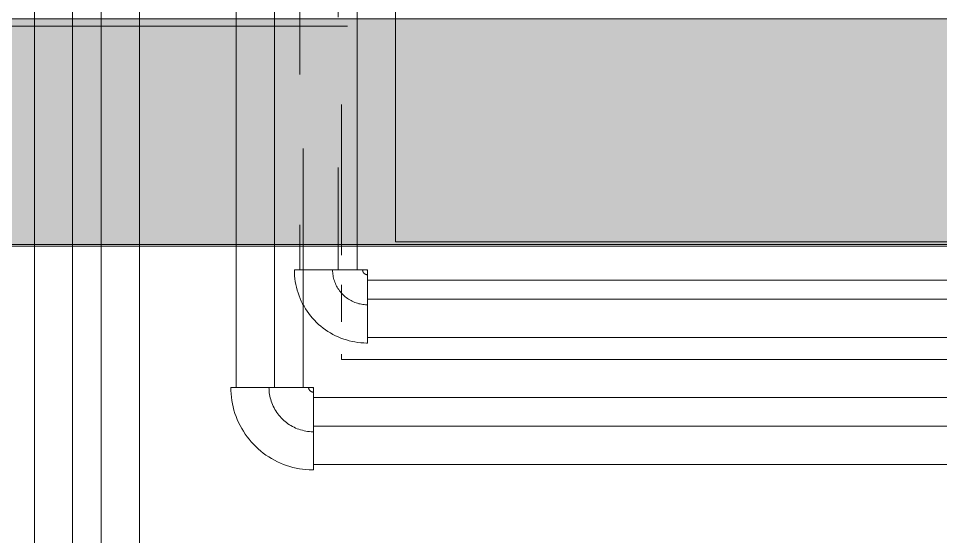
# Model space of a CAD drawing. Header units: metres. Extents: x 32 to 132, y -29 to 44.
# Drawn here: x 121.473 to 122.085, y -9.167 to -8.823 of the extents above; entities that cross this region are included whole.
import ezdxf

# ---------------------------------------------------------------- set-up
doc = ezdxf.new("R2010")
doc.units = ezdxf.units.M
doc.header["$LTSCALE"] = 100
doc.linetypes.add('HIDDEN JT', pattern=[0.0016, 0.001, -0.0006])
doc.layers.add('A-DETL', color=7, linetype='Continuous', lineweight=9, true_color=0x00a600)
for name, color, linetype, lineweight in [('Arqui', 8, 'Continuous', 0), ('P-PIPE', 7, 'Continuous', 18), ('P-PIPE-IDEN', 7, 'Continuous', 9)]:
    doc.layers.add(name, color=color, linetype=linetype, lineweight=lineweight)

# ---------------------------------------------------------------- blocks, each defined once
blk = doc.blocks.new('A$C4ed580ad')
at = {"layer": 'Arqui', "ltscale": 0.3}
h = blk.add_hatch(color=256, dxfattribs=at)
h.dxf.hatch_style = 1
h.paths.add_polyline_path([(47.83156, 20.15125), (26.54629, 20.15135), (26.54629, 20.00135), (47.83156, 20.00124)])
blk.add_line((41.28161, 20.00019), (47.83156, 20.00019), dxfattribs=at)
at = {"layer": 'Arqui'}
blk.add_lwpolyline([(47.83156, 20.15125), (26.54629, 20.15135), (26.54629, 20.00135), (47.83156, 20.00124)], close=True, dxfattribs=at)
blk = doc.blocks.new('Elbow - Welded - REFRIGERACION-V61-NIVEL 04')
at = {"layer": 'A-DETL', "color": 11, "linetype": 'HIDDEN JT', "true_color": 0xff8080, "flags": 128}
for points in [[(-0.00997, 0.01315), (-0.00997, 0.01302), (-0.00998, 0.01289), (-0.00999, 0.01277), (-0.01001, 0.01264), (-0.01003, 0.01252), (-0.01006, 0.01239), (-0.0101, 0.01227), (-0.01013, 0.01215), (-0.01018, 0.01203), (-0.01022, 0.01191), (-0.01027, 0.01179), (-0.01033, 0.01168), (-0.01039, 0.01157), (-0.01046, 0.01146), (-0.01053, 0.01135), (-0.0106, 0.01125), (-0.01068, 0.01115), (-0.01076, 0.01105), (-0.01085, 0.01096), (-0.01093, 0.01087), (-0.01103, 0.01078), (-0.01112, 0.0107), (-0.01122, 0.01062), (-0.01133, 0.01055), (-0.01143, 0.01047), (-0.01154, 0.01041), (-0.01165, 0.01035), (-0.01176, 0.01029), (-0.01188, 0.01024), (-0.012, 0.01019), (-0.01212, 0.01014), (-0.01224, 0.0101), (-0.01236, 0.01007), (-0.01248, 0.01004), (-0.01261, 0.01002), (-0.01273, 0.01), (-0.01286, 0.00998), (-0.01299, 0.00998), (-0.01311, 0.00997), (-0.01315, 0.00997)], [(-0.01315, -0.00997), (-0.01222, -0.00995), (-0.0113, -0.0099), (-0.01038, -0.00981), (-0.00946, -0.00968), (-0.00855, -0.00951), (-0.00765, -0.00931), (-0.00676, -0.00907), (-0.00587, -0.0088), (-0.005, -0.00849), (-0.00414, -0.00815), (-0.0033, -0.00777), (-0.00247, -0.00736), (-0.00166, -0.00692), (-0.00087, -0.00644), (-0.00009, -0.00593)]]:
    blk.add_lwpolyline(points, dxfattribs=at)
at = {"layer": 'P-PIPE', "color": 11, "true_color": 0xff8080, "flags": 128}
for points in [[(-0.00997, 0.01315), (-0.00997, 0.01302), (-0.00998, 0.01289), (-0.00999, 0.01277), (-0.01001, 0.01264), (-0.01003, 0.01252), (-0.01006, 0.01239), (-0.0101, 0.01227), (-0.01013, 0.01215), (-0.01018, 0.01203), (-0.01022, 0.01191), (-0.01027, 0.01179), (-0.01033, 0.01168), (-0.01039, 0.01157), (-0.01046, 0.01146), (-0.01053, 0.01135), (-0.0106, 0.01125), (-0.01068, 0.01115), (-0.01076, 0.01105), (-0.01085, 0.01096), (-0.01093, 0.01087), (-0.01103, 0.01078), (-0.01112, 0.0107), (-0.01122, 0.01062), (-0.01133, 0.01055), (-0.01143, 0.01047), (-0.01154, 0.01041), (-0.01165, 0.01035), (-0.01176, 0.01029), (-0.01188, 0.01024), (-0.012, 0.01019), (-0.01212, 0.01014), (-0.01224, 0.0101), (-0.01236, 0.01007), (-0.01248, 0.01004), (-0.01261, 0.01002), (-0.01273, 0.01), (-0.01286, 0.00998), (-0.01299, 0.00998), (-0.01311, 0.00997)], [(-0.00009, -0.00593), (0.00066, -0.0054), (0.00139, -0.00483), (0.0021, -0.00423), (0.00278, -0.00361), (0.00344, -0.00296), (0.00407, -0.00228), (0.00467, -0.00158), (0.00525, -0.00086), (0.00579, -0.00011), (0.00631, 0.00066), (0.00679, 0.00144), (0.00724, 0.00225), (0.00766, 0.00307), (0.00805, 0.00391), (0.0084, 0.00477), (0.00872, 0.00564), (0.009, 0.00652), (0.00925, 0.00741), (0.00946, 0.00831), (0.00964, 0.00922), (0.00977, 0.01013), (0.00988, 0.01105), (0.00994, 0.01197), (0.00997, 0.0129), (0.00997, 0.01315)]]:
    blk.add_lwpolyline(points, dxfattribs=at)
blk = doc.blocks.new('Elbow - Welded - REFRIGERACION-V89-NIVEL 04')
at = {"layer": 'A-DETL', "color": 1, "linetype": 'HIDDEN JT', "true_color": 0xff0000, "flags": 128}
blk.add_lwpolyline([(-0.01315, 0.01632), (-0.01315, 0.01619), (-0.01316, 0.01607), (-0.01317, 0.01594), (-0.01319, 0.01582), (-0.01321, 0.01569), (-0.01324, 0.01557), (-0.01327, 0.01544), (-0.01331, 0.01532), (-0.01335, 0.0152), (-0.0134, 0.01509), (-0.01345, 0.01497), (-0.01351, 0.01486), (-0.01357, 0.01474), (-0.01363, 0.01463), (-0.0137, 0.01453), (-0.01377, 0.01443), (-0.01385, 0.01433), (-0.01393, 0.01423), (-0.01402, 0.01413), (-0.01411, 0.01404), (-0.0142, 0.01396), (-0.0143, 0.01387), (-0.0144, 0.0138), (-0.0145, 0.01372), (-0.01461, 0.01365), (-0.01471, 0.01358), (-0.01483, 0.01352), (-0.01494, 0.01346), (-0.01505, 0.01341), (-0.01517, 0.01336), (-0.01529, 0.01332), (-0.01541, 0.01328), (-0.01553, 0.01325), (-0.01566, 0.01322), (-0.01578, 0.01319), (-0.01591, 0.01317), (-0.01603, 0.01316), (-0.01616, 0.01315), (-0.01629, 0.01315), (-0.01632, 0.01315)], dxfattribs=at)
at = {"layer": 'P-PIPE', "color": 1, "true_color": 0xff0000, "flags": 128}
for points in [[(-0.01632, -0.01315), (-0.01514, -0.01312), (-0.01397, -0.01305), (-0.01279, -0.01293), (-0.01163, -0.01277), (-0.01047, -0.01256), (-0.00932, -0.0123), (-0.00818, -0.012), (-0.00705, -0.01165), (-0.00594, -0.01126), (-0.00485, -0.01082), (-0.00377, -0.01034), (-0.00271, -0.00982), (-0.00168, -0.00925), (-0.00067, -0.00865), (0.00032, -0.008), (0.00128, -0.00731), (0.00221, -0.00659), (0.00311, -0.00583), (0.00398, -0.00504), (0.00482, -0.00421), (0.00562, -0.00335), (0.00639, -0.00245), (0.00712, -0.00153), (0.00782, -0.00058), (0.00847, 0.0004), (0.00909, 0.0014), (0.00967, 0.00243), (0.0102, 0.00348), (0.01069, 0.00455), (0.01114, 0.00564), (0.01155, 0.00675), (0.01191, 0.00787), (0.01222, 0.00901), (0.01249, 0.01016), (0.01272, 0.01131), (0.01289, 0.01248), (0.01303, 0.01365), (0.01311, 0.01483), (0.01314, 0.016), (0.01315, 0.01632)], [(-0.01315, 0.01632), (-0.01315, 0.01619), (-0.01316, 0.01607), (-0.01317, 0.01594), (-0.01319, 0.01582), (-0.01321, 0.01569), (-0.01324, 0.01557), (-0.01327, 0.01544), (-0.01331, 0.01532), (-0.01335, 0.0152), (-0.0134, 0.01509), (-0.01345, 0.01497), (-0.01351, 0.01486), (-0.01357, 0.01474), (-0.01363, 0.01463), (-0.0137, 0.01453), (-0.01377, 0.01443), (-0.01385, 0.01433), (-0.01393, 0.01423), (-0.01402, 0.01413), (-0.01411, 0.01404), (-0.0142, 0.01396), (-0.0143, 0.01387), (-0.0144, 0.0138), (-0.0145, 0.01372), (-0.01461, 0.01365), (-0.01471, 0.01358), (-0.01483, 0.01352), (-0.01494, 0.01346), (-0.01505, 0.01341), (-0.01517, 0.01336), (-0.01529, 0.01332), (-0.01541, 0.01328), (-0.01553, 0.01325), (-0.01566, 0.01322), (-0.01578, 0.01319), (-0.01591, 0.01317), (-0.01603, 0.01316), (-0.01616, 0.01315), (-0.01629, 0.01315)]]:
    blk.add_lwpolyline(points, dxfattribs=at)

msp = doc.modelspace()

# ---------------------------------------------------------------- linework, layer by layer
at = {"layer": 'A-DETL', "color": 11, "linetype": 'HIDDEN JT', "true_color": 0xff8080}
for p, q in [((121.68536, -8.72187), (121.68536, -8.98984)), ((121.65996, -8.75994), (121.65996, -8.98984)), ((121.67227, -8.98984), (121.65634, -8.98984)), ((121.65996, -8.98984), (121.67223, -8.98984)), ((121.70459, -8.98984), (121.70486, -8.98984))]:
    msp.add_line(p, q, dxfattribs=at)
at = {"layer": 'A-DETL', "color": 1, "linetype": 'HIDDEN JT', "true_color": 0xff0000}
for p, q in [((121.66218, -9.00924), (121.66218, -8.75001)), ((121.68758, -8.97992), (121.68758, -8.75001)), ((121.68758, -9.01675), (121.68758, -8.99975)), ((121.66869, -9.0678), (121.66898, -9.0678))]:
    msp.add_line(p, q, dxfattribs=at)
at = {"layer": 'A-DETL', "color": 11, "linetype": 'HIDDEN JT', "true_color": 0xff8080, "flags": 128}
msp.add_lwpolyline([(121.65634, -8.98984), (121.65638, -8.99178), (121.6565, -8.99371), (121.65669, -8.99565), (121.65696, -8.99757), (121.65731, -8.99948), (121.65773, -9.00137), (121.65823, -9.00325), (121.65881, -9.0051), (121.65945, -9.00693), (121.66017, -9.00873), (121.66096, -9.0105), (121.66183, -9.01224), (121.66276, -9.01395), (121.66375, -9.01561), (121.66482, -9.01723), (121.66594, -9.01881), (121.66713, -9.02035), (121.66838, -9.02183), (121.66969, -9.02326), (121.67106, -9.02464)], dxfattribs=at)
at = {"layer": 'P-PIPE', "color": 11, "true_color": 0xff8080}
for p, q in [((121.48369, -8.61937), (121.48369, -13.61089)), ((121.50909, -8.61937), (121.50909, -13.62949)), ((121.52814, -13.62949), (121.52814, -8.61937)), ((121.55354, -13.62949), (121.55354, -8.61937)), ((121.69806, -8.98984), (121.69806, -8.66456)), ((121.72346, -8.97123), (121.72346, -8.66456)), ((124.04169, -8.97123), (121.72346, -8.97123)), ((121.70453, -8.98984), (121.67231, -8.98984)), ((121.70486, -8.98984), (121.70486, -9.03836)), ((124.04169, -8.99663), (121.70486, -8.99663)), ((121.70486, -9.00933), (124.04169, -9.00933)), ((121.70486, -9.03473), (124.04169, -9.03473)), ((124.06515, -9.0492), (121.68758, -9.0492)), ((121.66898, -9.0678), (121.66898, -9.07146)), ((124.06515, -9.0746), (121.66898, -9.0746)), ((121.66898, -9.09365), (124.06515, -9.09365)), ((121.66898, -9.11905), (124.06515, -9.11905))]:
    msp.add_line(p, q, dxfattribs=at)
at = {"layer": 'P-PIPE', "color": 1, "true_color": 0xff0000}
for p, q in [((121.61773, -8.75001), (121.61773, -9.0678)), ((121.64313, -8.75001), (121.64313, -9.0678)), ((121.66218, -9.0678), (121.66218, -9.00929)), ((121.68758, -9.02425), (121.68758, -9.0168)), ((121.68758, -9.0492), (121.68758, -9.04574)), ((121.66863, -9.0678), (121.61411, -9.0678)), ((121.66898, -9.12267), (121.66898, -9.07146))]:
    msp.add_line(p, q, dxfattribs=at)
at = {"layer": 'P-PIPE', "color": 11, "true_color": 0xff8080, "flags": 128}
msp.add_lwpolyline([(121.67106, -9.02464), (121.67248, -9.02597), (121.67395, -9.02723), (121.67547, -9.02844), (121.67703, -9.02958), (121.67865, -9.03066), (121.6803, -9.03168), (121.68199, -9.03263), (121.68372, -9.03351), (121.68549, -9.03432), (121.68728, -9.03506), (121.6891, -9.03573), (121.69095, -9.03632), (121.69282, -9.03684), (121.69471, -9.03728), (121.69661, -9.03765), (121.69853, -9.03794), (121.70046, -9.03816), (121.7024, -9.03829), (121.70434, -9.03835), (121.70486, -9.03836)], dxfattribs=at)
at = {"layer": 'P-PIPE', "color": 1, "true_color": 0xff0000, "flags": 128}
msp.add_lwpolyline([(121.61411, -9.0678), (121.61415, -9.07), (121.61428, -9.07219), (121.6145, -9.07437), (121.61481, -9.07654), (121.6152, -9.0787), (121.61568, -9.08084), (121.61624, -9.08296), (121.61689, -9.08506), (121.61762, -9.08713), (121.61844, -9.08917), (121.61933, -9.09117), (121.62031, -9.09314), (121.62136, -9.09506), (121.62249, -9.09695), (121.62369, -9.09878), (121.62497, -9.10057), (121.62631, -9.1023), (121.62773, -9.10398), (121.6292, -9.1056), (121.63075, -9.10716), (121.63235, -9.10866), (121.63402, -9.11009), (121.63574, -9.11145), (121.63751, -9.11275), (121.63933, -9.11397), (121.6412, -9.11512), (121.64311, -9.11619), (121.64507, -9.11719), (121.64706, -9.1181), (121.64909, -9.11894), (121.65115, -9.11969), (121.65324, -9.12037), (121.65536, -9.12095), (121.65749, -9.12145), (121.65965, -9.12187), (121.66182, -9.1222), (121.664, -9.12244), (121.66619, -9.1226), (121.66838, -9.12267), (121.66898, -9.12267)], dxfattribs=at)
at = {"layer": 'P-PIPE', "color": 11, "true_color": 0xff8080}
msp.add_arc((121.70486, -8.98984), 0.000329, 180, 270, dxfattribs=at)
at = {"layer": 'P-PIPE', "color": 1, "true_color": 0xff0000}
for end in [270, 225]:
    msp.add_arc((121.66898, -9.0678), 0.00035, 180, end, dxfattribs=at)
at = {"layer": 'P-PIPE-IDEN'}
msp.add_line((121.69171, -8.82799), (120.66195, -8.82799), dxfattribs=at)

# ---------------------------------------------------------------- block references
at = {"layer": 'A-DETL', "color": 11, "linetype": 'HIDDEN JT', "true_color": 0xff8080, "rotation": 270}
msp.add_blockref('Elbow - Welded - REFRIGERACION-V61-NIVEL 04', (121.69171, -9.00298), dxfattribs=at)
at = {"layer": 'A-DETL', "color": 1, "linetype": 'HIDDEN JT', "true_color": 0xff0000, "rotation": 270}
msp.add_blockref('Elbow - Welded - REFRIGERACION-V89-NIVEL 04', (121.65265, -9.08412), dxfattribs=at)
at = {"layer": 'Arqui'}
msp.add_blockref('A$C4ed580ad', (80.10421, -28.97431), dxfattribs=at)

doc.saveas('drawing.dxf')
